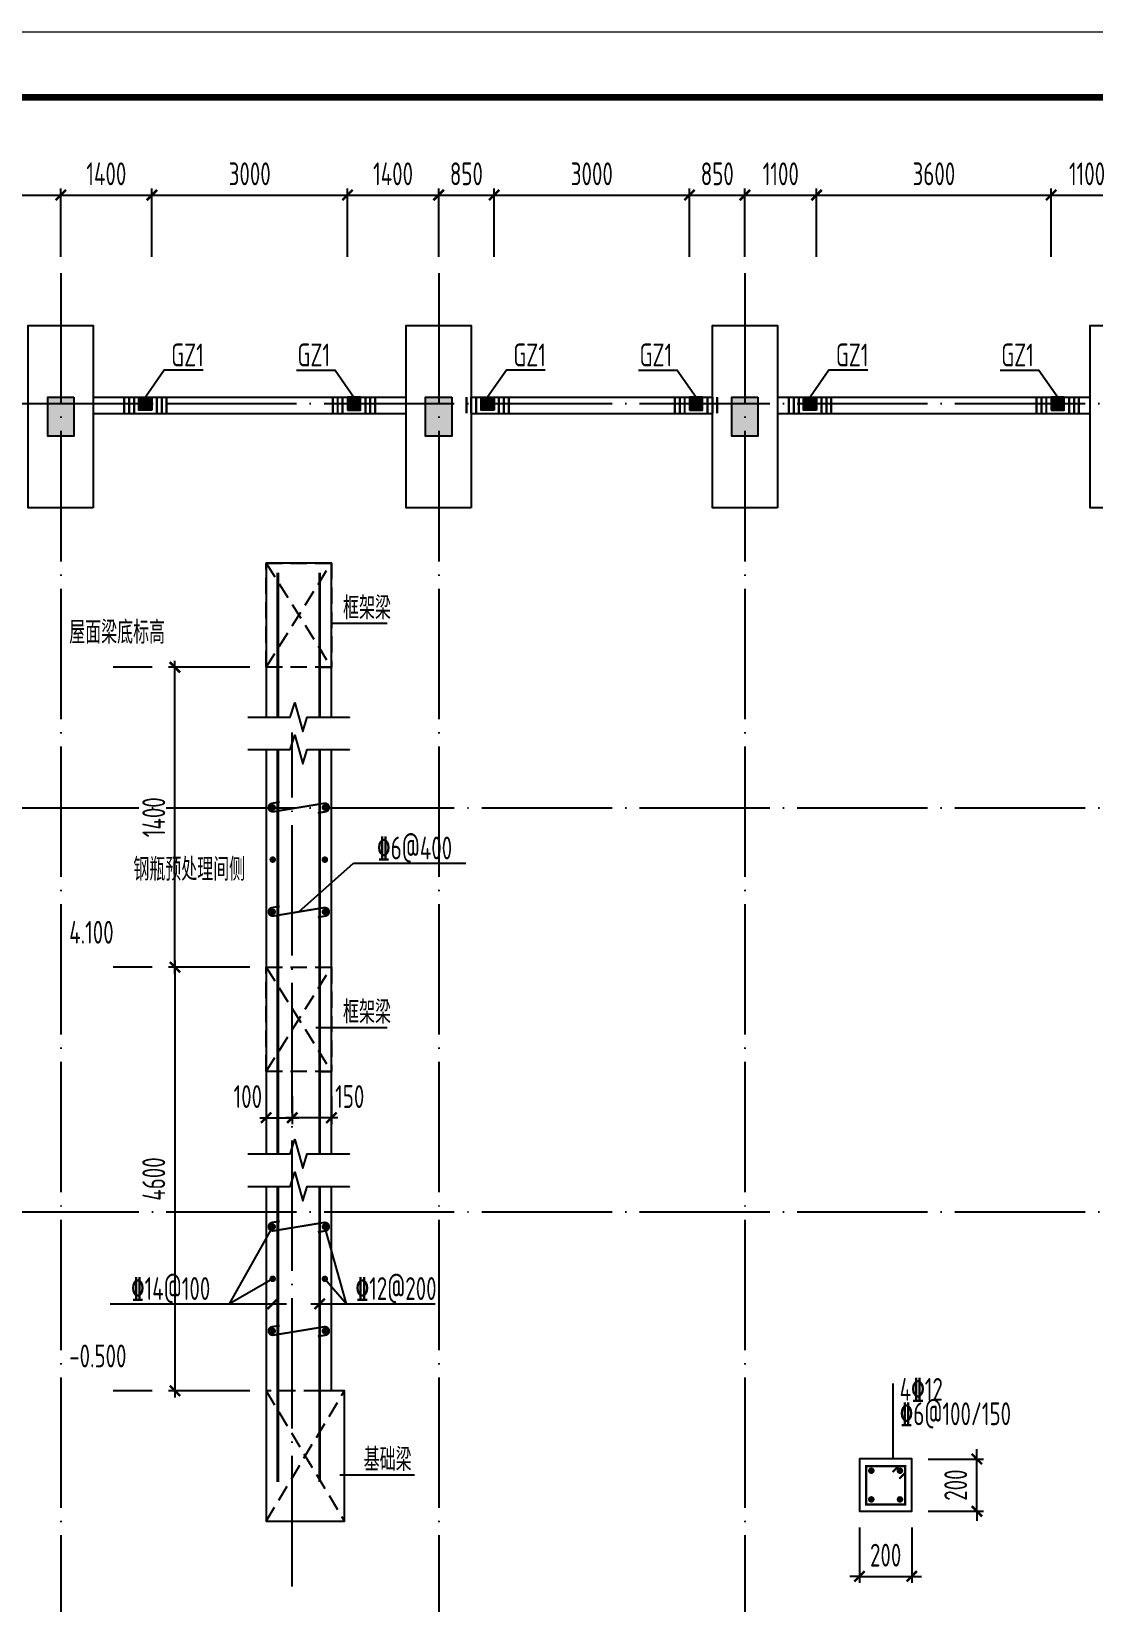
# Model space of a CAD drawing. Extents: x 287065 to 1473467, y 284802 to 344222.
# Drawn here: x 722997 to 739297, y 302718 to 326822 of the extents above; entities that cross this region are included whole.
import ezdxf
from ezdxf.enums import TextEntityAlignment as Align

# ---------------------------------------------------------------- set-up
doc = ezdxf.new("R2010")
doc.units = 0
doc.header["$LTSCALE"] = 1000
doc.linetypes.add('3', pattern=[3.75, 2.5, -1.25])
doc.linetypes.add('DOTE', pattern=[2.42, 2, -0.2, 0.02, -0.2])
doc.layers.get('0').update_dxf_attribs({"linetype": 'CONTINUOUS'})
doc.layers.get('DEFPOINTS').update_dxf_attribs({"linetype": 'CONTINUOUS'})
for name, color, linetype in [('AXIS', 8, 'DOTE'), ('BEAM_CON', 4, 'CONTINUOUS'), ('COLU', 7, 'CONTINUOUS'), ('COLU_DE', 7, 'CONTINUOUS'), ('CT', 255, 'CONTINUOUS'), ('DIM', 3, 'CONTINUOUS'), ('FRAME', 3, 'CONTINUOUS'), ('REINL', 1, 'CONTINUOUS'), ('S_BEAM', 4, 'CONTINUOUS'), ('S_BEAMDASH', 134, '3'), ('S_BEAMDIMLOCAL', 7, 'CONTINUOUS'), ('S_SUBBEAMHOOP', 1, 'CONTINUOUS'), ('TEXT', 7, 'CONTINUOUS'), ('THIN', 7, 'CONTINUOUS'), ('TK', 211, 'CONTINUOUS'), ('柱涂实', 54, 'CONTINUOUS'), ('第三道尺寸线', 4, 'CONTINUOUS')]:
    doc.layers.add(name, color=color, linetype=linetype)
doc.layers.add('rein', color=1, linetype='CONTINUOUS', lineweight=18)
doc.styles.add('TSSD_Dimension', font='tssdeng.shx', dxfattribs={"width": 0.7, "bigfont": 'hztxt.shx'})
doc.styles.add('TSSD_Rein', font='tssdeng.shx', dxfattribs={"width": 0.7, "bigfont": 'hztxt.shx'})
doc.dimstyles.new('TSSD_100_100', dxfattribs={"dimtxt": 350, "dimasz": 150, "dimexe": 100, "dimexo": 250, "dimgap": 150, "dimtad": 1, "dimdec": 0, "dimzin": 0, "dimdsep": 46, "dimtxsty": 'TSSD_Dimension', "dimblk": 'ARCHTICK', "dimcen": 0, "dimdle": 100, "dimclrd": 3, "dimclre": 3, "dimclrt": 7, "dimadec": 0, "dimazin": 0, "dimtfac": 1, "dimtdec": 0, "dimtix": 1, "dimtmove": 2, "dimatfit": 3, "dimfxl": 100, "dimtolj": 1, "dimtzin": 0, "dimarcsym": 0})
doc.dimstyles.new('TSSD_25_100', dxfattribs={"dimtxt": 350, "dimasz": 150, "dimexe": 100, "dimexo": 250, "dimgap": 150, "dimtad": 1, "dimdec": 0, "dimlfac": 0.25, "dimzin": 0, "dimdsep": 46, "dimtxsty": 'TSSD_Dimension', "dimblk": 'ARCHTICK', "dimcen": 0, "dimdle": 100, "dimclrd": 40, "dimclre": 40, "dimclrt": 40, "dimadec": 0, "dimazin": 0, "dimtfac": 1, "dimtdec": 0, "dimtix": 1, "dimtmove": 2, "dimatfit": 3, "dimldrblk": '_tsdbk', "dimfxl": 100, "dimtolj": 1, "dimtzin": 0, "dimarcsym": 0})

# ---------------------------------------------------------------- blocks, each defined once
blk = doc.blocks.new('_ARCHTICK')
at = {"color": 0}
blk.add_lwpolyline([(-0.53, -0.53, 0.25, 0.25, 0), (0.53, 0.53, 0.5, 0.5, 0)], format="xyseb", dxfattribs=at)
blk = doc.blocks.new('*D1032')
at = {"layer": 'DEFPOINTS', "color": 0}
for p in [(739747, 324312), (738647, 323112), (739747, 323112)]:
    blk.add_point(p, dxfattribs=at)
at = {"layer": '第三道尺寸线', "color": 3, "lineweight": -2}
for p, q in [((738547, 324312), (739847, 324312)), ((738647, 323362), (738647, 324412)), ((739747, 323362), (739747, 324412))]:
    blk.add_line(p, q, dxfattribs=at)
at = {"layer": '第三道尺寸线', "color": 3, "lineweight": -2, "xscale": 150, "yscale": 150, "zscale": 150, "rotation": 180}
blk.add_blockref('_ARCHTICK', (738647, 324312), dxfattribs=at)
at = {"layer": '第三道尺寸线', "color": 3, "lineweight": -2, "xscale": 150, "yscale": 150, "zscale": 150}
blk.add_blockref('_ARCHTICK', (739747, 324312), dxfattribs=at)
at = {"layer": '第三道尺寸线', "color": 7, "insert": (739197, 324637), "char_height": 350, "attachment_point": 5, "style": 'TSSD_Dimension'}
blk.add_mtext('\\A1;1100', dxfattribs=at)
blk = doc.blocks.new('*D1033')
at = {"layer": 'DEFPOINTS', "color": 0}
for p in [(738647, 324312), (735047, 323112), (738647, 323112)]:
    blk.add_point(p, dxfattribs=at)
at = {"layer": '第三道尺寸线', "color": 3, "lineweight": -2}
for p, q in [((734947, 324312), (738747, 324312)), ((735047, 323362), (735047, 324412)), ((738647, 323362), (738647, 324412))]:
    blk.add_line(p, q, dxfattribs=at)
at = {"layer": '第三道尺寸线', "color": 3, "lineweight": -2, "xscale": 150, "yscale": 150, "zscale": 150, "rotation": 180}
blk.add_blockref('_ARCHTICK', (735047, 324312), dxfattribs=at)
at = {"layer": '第三道尺寸线', "color": 3, "lineweight": -2, "xscale": 150, "yscale": 150, "zscale": 150}
blk.add_blockref('_ARCHTICK', (738647, 324312), dxfattribs=at)
at = {"layer": '第三道尺寸线', "color": 7, "insert": (736847, 324637), "char_height": 350, "attachment_point": 5, "style": 'TSSD_Dimension'}
blk.add_mtext('\\A1;3600', dxfattribs=at)
blk = doc.blocks.new('*D1034')
at = {"layer": 'DEFPOINTS', "color": 0}
for p in [(735047, 324312), (733947, 323112), (735047, 323112)]:
    blk.add_point(p, dxfattribs=at)
at = {"layer": '第三道尺寸线', "color": 3, "lineweight": -2}
for p, q in [((733847, 324312), (735147, 324312)), ((733947, 323362), (733947, 324412)), ((735047, 323362), (735047, 324412))]:
    blk.add_line(p, q, dxfattribs=at)
at = {"layer": '第三道尺寸线', "color": 3, "lineweight": -2, "xscale": 150, "yscale": 150, "zscale": 150, "rotation": 180}
blk.add_blockref('_ARCHTICK', (733947, 324312), dxfattribs=at)
at = {"layer": '第三道尺寸线', "color": 3, "lineweight": -2, "xscale": 150, "yscale": 150, "zscale": 150}
blk.add_blockref('_ARCHTICK', (735047, 324312), dxfattribs=at)
at = {"layer": '第三道尺寸线', "color": 7, "insert": (734497, 324637), "char_height": 350, "attachment_point": 5, "style": 'TSSD_Dimension'}
blk.add_mtext('\\A1;1100', dxfattribs=at)
blk = doc.blocks.new('*D1035')
at = {"layer": 'DEFPOINTS', "color": 0}
for p in [(733947, 324312), (733097, 323112), (733947, 323112)]:
    blk.add_point(p, dxfattribs=at)
at = {"layer": '第三道尺寸线', "color": 3, "lineweight": -2}
for p, q in [((732997, 324312), (734047, 324312)), ((733097, 323362), (733097, 324412)), ((733947, 323362), (733947, 324412))]:
    blk.add_line(p, q, dxfattribs=at)
at = {"layer": '第三道尺寸线', "color": 3, "lineweight": -2, "xscale": 150, "yscale": 150, "zscale": 150, "rotation": 180}
blk.add_blockref('_ARCHTICK', (733097, 324312), dxfattribs=at)
at = {"layer": '第三道尺寸线', "color": 3, "lineweight": -2, "xscale": 150, "yscale": 150, "zscale": 150}
blk.add_blockref('_ARCHTICK', (733947, 324312), dxfattribs=at)
at = {"layer": '第三道尺寸线', "color": 7, "insert": (733522, 324637), "char_height": 350, "attachment_point": 5, "style": 'TSSD_Dimension'}
blk.add_mtext('\\A1;850', dxfattribs=at)
blk = doc.blocks.new('*D1036')
at = {"layer": 'DEFPOINTS', "color": 0}
for p in [(733097, 324312), (730097, 323112), (733097, 323112)]:
    blk.add_point(p, dxfattribs=at)
at = {"layer": '第三道尺寸线', "color": 3, "lineweight": -2}
for p, q in [((729997, 324312), (733197, 324312)), ((730097, 323362), (730097, 324412)), ((733097, 323362), (733097, 324412))]:
    blk.add_line(p, q, dxfattribs=at)
at = {"layer": '第三道尺寸线', "color": 3, "lineweight": -2, "xscale": 150, "yscale": 150, "zscale": 150, "rotation": 180}
blk.add_blockref('_ARCHTICK', (730097, 324312), dxfattribs=at)
at = {"layer": '第三道尺寸线', "color": 3, "lineweight": -2, "xscale": 150, "yscale": 150, "zscale": 150}
blk.add_blockref('_ARCHTICK', (733097, 324312), dxfattribs=at)
at = {"layer": '第三道尺寸线', "color": 7, "insert": (731597, 324637), "char_height": 350, "attachment_point": 5, "style": 'TSSD_Dimension'}
blk.add_mtext('\\A1;3000', dxfattribs=at)
blk = doc.blocks.new('*D1037')
at = {"layer": 'DEFPOINTS', "color": 0}
for p in [(730097, 324312), (729247, 323112), (730097, 323112)]:
    blk.add_point(p, dxfattribs=at)
at = {"layer": '第三道尺寸线', "color": 3, "lineweight": -2}
for p, q in [((729147, 324312), (730197, 324312)), ((729247, 323362), (729247, 324412)), ((730097, 323362), (730097, 324412))]:
    blk.add_line(p, q, dxfattribs=at)
at = {"layer": '第三道尺寸线', "color": 3, "lineweight": -2, "xscale": 150, "yscale": 150, "zscale": 150, "rotation": 180}
blk.add_blockref('_ARCHTICK', (729247, 324312), dxfattribs=at)
at = {"layer": '第三道尺寸线', "color": 3, "lineweight": -2, "xscale": 150, "yscale": 150, "zscale": 150}
blk.add_blockref('_ARCHTICK', (730097, 324312), dxfattribs=at)
at = {"layer": '第三道尺寸线', "color": 7, "insert": (729672, 324637), "char_height": 350, "attachment_point": 5, "style": 'TSSD_Dimension'}
blk.add_mtext('\\A1;850', dxfattribs=at)
blk = doc.blocks.new('*D1038')
at = {"layer": 'DEFPOINTS', "color": 0}
for p in [(729247, 324312), (727847, 323112), (729247, 323112)]:
    blk.add_point(p, dxfattribs=at)
at = {"layer": '第三道尺寸线', "color": 3, "lineweight": -2}
for p, q in [((727747, 324312), (729347, 324312)), ((727847, 323362), (727847, 324412)), ((729247, 323362), (729247, 324412))]:
    blk.add_line(p, q, dxfattribs=at)
at = {"layer": '第三道尺寸线', "color": 3, "lineweight": -2, "xscale": 150, "yscale": 150, "zscale": 150, "rotation": 180}
blk.add_blockref('_ARCHTICK', (727847, 324312), dxfattribs=at)
at = {"layer": '第三道尺寸线', "color": 3, "lineweight": -2, "xscale": 150, "yscale": 150, "zscale": 150}
blk.add_blockref('_ARCHTICK', (729247, 324312), dxfattribs=at)
at = {"layer": '第三道尺寸线', "color": 7, "insert": (728547, 324637), "char_height": 350, "attachment_point": 5, "style": 'TSSD_Dimension'}
blk.add_mtext('\\A1;1400', dxfattribs=at)
blk = doc.blocks.new('*D1039')
at = {"layer": 'DEFPOINTS', "color": 0}
for p in [(727847, 324312), (724847, 323112), (727847, 323112)]:
    blk.add_point(p, dxfattribs=at)
at = {"layer": '第三道尺寸线', "color": 3, "lineweight": -2}
for p, q in [((724747, 324312), (727947, 324312)), ((724847, 323362), (724847, 324412)), ((727847, 323362), (727847, 324412))]:
    blk.add_line(p, q, dxfattribs=at)
at = {"layer": '第三道尺寸线', "color": 3, "lineweight": -2, "xscale": 150, "yscale": 150, "zscale": 150, "rotation": 180}
blk.add_blockref('_ARCHTICK', (724847, 324312), dxfattribs=at)
at = {"layer": '第三道尺寸线', "color": 3, "lineweight": -2, "xscale": 150, "yscale": 150, "zscale": 150}
blk.add_blockref('_ARCHTICK', (727847, 324312), dxfattribs=at)
at = {"layer": '第三道尺寸线', "color": 7, "insert": (726347, 324637), "char_height": 350, "attachment_point": 5, "style": 'TSSD_Dimension'}
blk.add_mtext('\\A1;3000', dxfattribs=at)
blk = doc.blocks.new('*D1040')
at = {"layer": 'DEFPOINTS', "color": 0}
for p in [(724847, 324312), (723447, 323112), (724847, 323112)]:
    blk.add_point(p, dxfattribs=at)
at = {"layer": '第三道尺寸线', "color": 3, "lineweight": -2}
for p, q in [((723347, 324312), (724947, 324312)), ((723447, 323362), (723447, 324412)), ((724847, 323362), (724847, 324412))]:
    blk.add_line(p, q, dxfattribs=at)
at = {"layer": '第三道尺寸线', "color": 3, "lineweight": -2, "xscale": 150, "yscale": 150, "zscale": 150, "rotation": 180}
blk.add_blockref('_ARCHTICK', (723447, 324312), dxfattribs=at)
at = {"layer": '第三道尺寸线', "color": 3, "lineweight": -2, "xscale": 150, "yscale": 150, "zscale": 150}
blk.add_blockref('_ARCHTICK', (724847, 324312), dxfattribs=at)
at = {"layer": '第三道尺寸线', "color": 7, "insert": (724147, 324637), "char_height": 350, "attachment_point": 5, "style": 'TSSD_Dimension'}
blk.add_mtext('\\A1;1400', dxfattribs=at)
blk = doc.blocks.new('*D1041')
at = {"layer": 'DEFPOINTS', "color": 0}
for p in [(723447, 324312), (721247, 323112), (723447, 323112)]:
    blk.add_point(p, dxfattribs=at)
at = {"layer": '第三道尺寸线', "color": 3, "lineweight": -2}
for p, q in [((721147, 324312), (723547, 324312)), ((721247, 323362), (721247, 324412)), ((723447, 323362), (723447, 324412))]:
    blk.add_line(p, q, dxfattribs=at)
at = {"layer": '第三道尺寸线', "color": 3, "lineweight": -2, "xscale": 150, "yscale": 150, "zscale": 150, "rotation": 180}
blk.add_blockref('_ARCHTICK', (721247, 324312), dxfattribs=at)
at = {"layer": '第三道尺寸线', "color": 3, "lineweight": -2, "xscale": 150, "yscale": 150, "zscale": 150}
blk.add_blockref('_ARCHTICK', (723447, 324312), dxfattribs=at)
at = {"layer": '第三道尺寸线', "color": 7, "insert": (722347, 324637), "char_height": 350, "attachment_point": 5, "style": 'TSSD_Dimension'}
blk.add_mtext('\\A1;2200', dxfattribs=at)
blk = doc.blocks.new('TK-A2+(891X420)')
at = {"layer": 'FRAME'}
for points in [[(626537, 392605, 20, 20, 0), (626537, 350605, 20, 20, 0), (715637, 350605, 20, 20, 0), (715637, 392605, 20, 20, 0)], [(629037, 391605, 100, 100, 0), (629037, 351605, 100, 100, 0), (714637, 351605, 100, 100, 0), (714637, 391605, 100, 100, 0)]]:
    blk.add_lwpolyline(points, format="xyseb", close=True, dxfattribs=at)
blk = doc.blocks.new('*D1080')
at = {"layer": 'DEFPOINTS', "color": 0}
for p in [(726600, 310731), (727000, 310731), (727000, 310156)]:
    blk.add_point(p, dxfattribs=at)
at = {"layer": '柱涂实', "color": 40, "lineweight": -2}
for p, q in [((726600, 310481), (726600, 310056)), ((727000, 310481), (727000, 310056)), ((726500, 310156), (727100, 310156))]:
    blk.add_line(p, q, dxfattribs=at)
at = {"layer": '柱涂实', "color": 40, "lineweight": -2, "xscale": 150, "yscale": 150, "zscale": 150, "rotation": 180}
blk.add_blockref('_ARCHTICK', (726600, 310156), dxfattribs=at)
at = {"layer": '柱涂实', "color": 40, "lineweight": -2, "xscale": 150, "yscale": 150, "zscale": 150}
blk.add_blockref('_ARCHTICK', (727000, 310156), dxfattribs=at)
at = {"layer": '柱涂实', "color": 40, "insert": (726318, 310481), "char_height": 350, "attachment_point": 5, "style": 'TSSD_Dimension'}
blk.add_mtext('\\A1;100', dxfattribs=at)
blk = doc.blocks.new('_tsdbk')
blk = doc.blocks.new('*D1081')
at = {"layer": 'DEFPOINTS', "color": 0}
for p in [(726600, 312466), (725200, 305966), (726600, 305966)]:
    blk.add_point(p, dxfattribs=at)
at = {"layer": '柱涂实', "color": 40, "lineweight": -2}
for p, q in [((726350, 312466), (725100, 312466)), ((725200, 312566), (725200, 305866)), ((726350, 305966), (725100, 305966))]:
    blk.add_line(p, q, dxfattribs=at)
at = {"layer": '柱涂实', "color": 40, "lineweight": -2, "xscale": 150, "yscale": 150, "zscale": 150}
for p, rotation in [((725200, 312466), 90), ((725200, 305966), 270)]:
    blk.add_blockref('_ARCHTICK', p, dxfattribs=dict(at, rotation=rotation))
at = {"layer": '柱涂实', "color": 40, "insert": (724875, 309216), "char_height": 350, "attachment_point": 5, "rotation": 90, "style": 'TSSD_Dimension'}
blk.add_mtext('\\A1;4600', dxfattribs=at)
blk = doc.blocks.new('*D1082')
at = {"layer": 'DEFPOINTS', "color": 0}
for p in [(727000, 310731), (727600, 310731), (727000, 310156)]:
    blk.add_point(p, dxfattribs=at)
at = {"layer": '柱涂实', "color": 40, "lineweight": -2}
for p, q in [((727000, 310481), (727000, 310056)), ((727600, 310481), (727600, 310056)), ((727700, 310156), (726900, 310156))]:
    blk.add_line(p, q, dxfattribs=at)
at = {"layer": '柱涂实', "color": 40, "lineweight": -2, "xscale": 150, "yscale": 150, "zscale": 150, "rotation": 180}
blk.add_blockref('_ARCHTICK', (727000, 310156), dxfattribs=at)
at = {"layer": '柱涂实', "color": 40, "lineweight": -2, "xscale": 150, "yscale": 150, "zscale": 150}
blk.add_blockref('_ARCHTICK', (727600, 310156), dxfattribs=at)
at = {"layer": '柱涂实', "color": 40, "insert": (727882, 310481), "char_height": 350, "attachment_point": 5, "style": 'TSSD_Dimension'}
blk.add_mtext('\\A1;150', dxfattribs=at)
blk = doc.blocks.new('*D1083')
at = {"layer": 'DEFPOINTS', "color": 0}
for p in [(725200, 317066), (726600, 317066), (726600, 312466)]:
    blk.add_point(p, dxfattribs=at)
at = {"layer": '柱涂实', "color": 40, "lineweight": -2}
for p, q in [((726350, 317066), (725100, 317066)), ((725200, 312366), (725200, 317166)), ((726350, 312466), (725100, 312466))]:
    blk.add_line(p, q, dxfattribs=at)
at = {"layer": '柱涂实', "color": 40, "lineweight": -2, "xscale": 150, "yscale": 150, "zscale": 150}
for p, rotation in [((725200, 317066), 90), ((725200, 312466), 270)]:
    blk.add_blockref('_ARCHTICK', p, dxfattribs=dict(at, rotation=rotation))
at = {"layer": '柱涂实', "color": 40, "insert": (724875, 314766), "char_height": 350, "attachment_point": 5, "rotation": 90, "style": 'TSSD_Dimension'}
blk.add_mtext('\\A1;1400', dxfattribs=at)
blk = doc.blocks.new('*D1089')
at = {"layer": 'DEFPOINTS', "color": 0}
for p in [(736506, 304920), (737506, 304920), (736506, 304120)]:
    blk.add_point(p, dxfattribs=at)
at = {"layer": 'DIM', "color": 40, "lineweight": -2}
for p, q in [((736756, 304920), (737606, 304920)), ((737506, 304920), (737506, 305070)), ((737506, 304120), (737506, 304920)), ((736756, 304120), (737606, 304120)), ((737506, 304120), (737506, 303970))]:
    blk.add_line(p, q, dxfattribs=at)
at = {"layer": 'DIM', "color": 40, "lineweight": -2, "xscale": 150, "yscale": 150, "zscale": 150}
for p, rotation in [((737506, 304920), 270), ((737506, 304120), 90)]:
    blk.add_blockref('_ARCHTICK', p, dxfattribs=dict(at, rotation=rotation))
at = {"layer": 'DIM', "color": 40, "insert": (737181, 304520), "char_height": 350, "attachment_point": 5, "rotation": 90, "style": 'TSSD_Dimension'}
blk.add_mtext('\\A1;200', dxfattribs=at)
blk = doc.blocks.new('*D1090')
at = {"layer": 'DEFPOINTS', "color": 0}
for p in [(735706, 304120), (736506, 304120), (736506, 303120)]:
    blk.add_point(p, dxfattribs=at)
at = {"layer": 'DIM', "color": 40, "lineweight": -2}
for p, q in [((735706, 303870), (735706, 303020)), ((736506, 303870), (736506, 303020)), ((735706, 303120), (735556, 303120)), ((735706, 303120), (736506, 303120)), ((736506, 303120), (736656, 303120))]:
    blk.add_line(p, q, dxfattribs=at)
at = {"layer": 'DIM', "color": 40, "lineweight": -2, "xscale": 150, "yscale": 150, "zscale": 150}
blk.add_blockref('_ARCHTICK', (735706, 303120), dxfattribs=at)
at = {"layer": 'DIM', "color": 40, "lineweight": -2, "xscale": 150, "yscale": 150, "zscale": 150, "rotation": 180}
blk.add_blockref('_ARCHTICK', (736506, 303120), dxfattribs=at)
at = {"layer": 'DIM', "color": 40, "insert": (736106, 303445), "char_height": 350, "attachment_point": 5, "style": 'TSSD_Dimension'}
blk.add_mtext('\\A1;200', dxfattribs=at)

msp = doc.modelspace()

# ---------------------------------------------------------------- hatches: boundary and pattern name
at = {"layer": '柱涂实'}
for points in [[(723646.971, 321211.708), (723646.971, 320611.708), (723246.971, 320611.708), (723246.971, 321211.708)], [(724646.971, 321011.708), (724646.971, 321211.708), (724846.971, 321211.708), (724846.971, 321011.708)], [(728046.971, 321011.708), (728046.971, 321211.708), (727846.971, 321211.708), (727846.971, 321011.708)], [(729446.971, 321211.708), (729446.971, 320611.708), (729046.971, 320611.708), (729046.971, 321211.708)], [(729896.971, 321011.708), (729896.971, 321211.708), (730096.971, 321211.708), (730096.971, 321011.708)], [(733296.971, 321011.708), (733296.971, 321211.708), (733096.971, 321211.708), (733096.971, 321011.708)], [(734146.971, 321211.708), (734146.971, 320611.708), (733746.971, 320611.708), (733746.971, 321211.708)], [(734846.971, 321011.708), (734846.971, 321211.708), (735046.971, 321211.708), (735046.971, 321011.708)], [(738846.971, 321011.708), (738846.971, 321211.708), (738646.971, 321211.708), (738646.971, 321011.708)]]:
    msp.add_hatch(color=256, dxfattribs=at).paths.add_polyline_path(points)

# ---------------------------------------------------------------- linework, layer by layer
at = {"layer": 'AXIS'}
for p, q in [((723446.971, 323111.708), (723446.971, 294311.708)), ((729246.971, 323111.708), (729246.971, 294311.708)), ((733946.971, 323111.708), (733946.971, 294311.708)), ((698446.971, 321111.708), (764746.971, 321111.708)), ((727000.124, 302966.409), (727000.124, 316066.409)), ((698446.971, 314911.708), (764746.971, 314911.708)), ((698446.971, 308711.708), (764746.971, 308711.708))]:
    msp.add_line(p, q, dxfattribs=at)
at = {"layer": 'BEAM_CON'}
for p, q in [((723946.971, 321211.708), (728746.971, 321211.708)), ((729746.971, 321211.708), (733446.971, 321211.708)), ((734446.971, 321211.708), (739246.971, 321211.708)), ((723946.971, 320961.708), (728746.971, 320961.708)), ((729746.971, 320961.708), (733446.971, 320961.708)), ((734446.971, 320961.708), (739246.971, 320961.708))]:
    msp.add_line(p, q, dxfattribs=at)
at = {"layer": 'COLU', "ltscale": 0.01}
for points in [[(723646.971, 321211.708), (723646.971, 320611.708), (723246.971, 320611.708), (723246.971, 321211.708)], [(724846.971, 321011.708), (724646.971, 321011.708), (724646.971, 321211.708), (724846.971, 321211.708)], [(727846.971, 321011.708), (728046.971, 321011.708), (728046.971, 321211.708), (727846.971, 321211.708)], [(729446.971, 321211.708), (729446.971, 320611.708), (729046.971, 320611.708), (729046.971, 321211.708)], [(730096.971, 321011.708), (729896.971, 321011.708), (729896.971, 321211.708), (730096.971, 321211.708)], [(733096.971, 321011.708), (733296.971, 321011.708), (733296.971, 321211.708), (733096.971, 321211.708)], [(734146.971, 321211.708), (734146.971, 320611.708), (733746.971, 320611.708), (733746.971, 321211.708)], [(735046.971, 321011.708), (734846.971, 321011.708), (734846.971, 321211.708), (735046.971, 321211.708)], [(738646.971, 321011.708), (738846.971, 321011.708), (738846.971, 321211.708), (738646.971, 321211.708)]]:
    msp.add_lwpolyline(points, close=True, dxfattribs=at)
at = {"layer": 'COLU_DE'}
msp.add_lwpolyline([(736505.916, 304120.414), (736505.916, 304920.414), (735705.916, 304920.414), (735705.916, 304720.414), (735705.916, 304720.414), (735705.916, 304120.414), (736505.916, 304120.414), (736505.916, 304120.414)], dxfattribs=at)
at = {"layer": 'CT'}
for points in [[(723946.971, 319511.708), (722946.971, 319511.708), (722946.971, 322311.708), (723946.971, 322311.708)], [(729746.971, 319511.708), (728746.971, 319511.708), (728746.971, 322311.708), (729746.971, 322311.708)], [(734446.971, 319511.708), (733446.971, 319511.708), (733446.971, 322311.708), (734446.971, 322311.708)], [(740246.971, 319511.708), (739246.971, 319511.708), (739246.971, 322311.708), (740246.971, 322311.708)]]:
    msp.add_lwpolyline(points, close=True, dxfattribs=at)
at = {"layer": 'rein'}
for points, const_width in [([(726780.124, 318516.409), (726780.124, 316302.931)], 45), ([(727420.124, 318516.409), (727420.124, 316302.931)], 45), ([(726780.124, 315802.931), (726780.124, 309602.931)], 45), ([(727420.124, 315802.931), (727420.124, 309602.931)], 45), ([(726780.124, 309102.931), (726780.124, 304566.409)], 45), ([(727420.124, 309102.931), (727420.124, 304566.409)], 45), ([(736213.014, 304720.012), (736303.17, 304810.168), (736405.67, 304810.168), (736405.67, 304220.414), (735806.162, 304220.414), (735806.162, 304810.168), (736405.67, 304810.168), (736405.67, 304707.668), (736315.514, 304617.512)], 35)]:
    msp.add_lwpolyline(points, dxfattribs=dict(at, const_width=const_width))
at = {"layer": 'rein', "const_width": 50}
for points in [[(726675.124, 314915.138, 1), (726725.124, 314915.138, 1)], [(727525.124, 314915.138, -1), (727475.124, 314915.138, -1)], [(726675.124, 314115.138, 1), (726725.124, 314115.138, 1)], [(727525.124, 314115.138, -1), (727475.124, 314115.138, -1)], [(726675.124, 313315.138, 1), (726725.124, 313315.138, 1)], [(727525.124, 313315.138, -1), (727475.124, 313315.138, -1)], [(726675.124, 308484.52, 1), (726725.124, 308484.52, 1)], [(727525.124, 308484.52, -1), (727475.124, 308484.52, -1)], [(726675.124, 307684.52, 1), (726725.124, 307684.52, 1)], [(727525.124, 307684.52, -1), (727475.124, 307684.52, -1)], [(726675.124, 306884.52, 1), (726725.124, 306884.52, 1)], [(727525.124, 306884.52, -1), (727475.124, 306884.52, -1)], [(735861.162, 304740.414, -1), (735911.162, 304740.414, -1)], [(736350.67, 304740.414, 1), (736300.67, 304740.414, 1)], [(735861.162, 304300.414, 1), (735911.162, 304300.414, 1)], [(736350.67, 304300.414, -1), (736300.67, 304300.414, -1)]]:
    msp.add_lwpolyline(points, format="xyb", close=True, dxfattribs=at)
at = {"layer": 'REINL', "const_width": 30}
for points in [[(726807.975, 314998.776), (726689.57, 314979.276, 0.999876411), (726710.679, 314851.001), (727489.57, 314979.276, -1.000123604), (727510.679, 314851.001), (727392.274, 314831.501)], [(726807.975, 313398.776), (726689.57, 313379.276, 0.999876411), (726710.679, 313251.001), (727489.57, 313379.276, -1.000123604), (727510.679, 313251.001), (727392.274, 313231.501)], [(726807.975, 308568.157), (726689.57, 308548.657, 0.999876411), (726710.679, 308420.382), (727489.57, 308548.657, -1.000123604), (727510.679, 308420.382), (727392.274, 308400.882)], [(726807.975, 306968.157), (726689.57, 306948.657, 0.999876411), (726710.679, 306820.382), (727489.57, 306948.657, -1.000123604), (727510.679, 306820.382), (727392.274, 306800.882)]]:
    msp.add_lwpolyline(points, format="xyb", dxfattribs=at)
at = {"layer": 'S_BEAM'}
for points in [[(727600.124, 316302.931), (727600.124, 318666.409), (726600.124, 318666.409), (726600.124, 316302.931)], [(727400.124, 317066.409), (727600.124, 317066.409), (727600.124, 318666.409)], [(726600.124, 315802.931), (726600.124, 309602.931)], [(727600.124, 312466.409), (727600.124, 315802.931)], [(727400.124, 310866.409), (727600.124, 310866.409), (727600.124, 312466.409)], [(727600.124, 309602.931), (727600.124, 310866.409)], [(726600.124, 309102.931), (726600.124, 303966.409), (727800.124, 303966.409), (727800.124, 305966.409), (727400.124, 305966.409)], [(727600.124, 305966.409), (727600.124, 309102.931)]]:
    msp.add_lwpolyline(points, dxfattribs=at)
at = {"layer": 'S_BEAMDASH', "ltscale": 0.1}
for p, q in [((726600.124, 317066.409), (727600.124, 318666.409)), ((726600.124, 318666.409), (727600.124, 317066.409)), ((726600.124, 310866.409), (727600.124, 312466.409)), ((726600.124, 312466.409), (727600.124, 310866.409)), ((726600.124, 303966.409), (727800.124, 305966.409)), ((726600.124, 305966.409), (727800.124, 303966.409))]:
    msp.add_line(p, q, dxfattribs=at)
for points in [[(727600.124, 317066.409), (726600.124, 317066.409), (726600.124, 318666.409), (727600.124, 318666.409)], [(727600.124, 310866.409), (726600.124, 310866.409), (726600.124, 312466.409), (727600.124, 312466.409)], [(727800.124, 305966.409), (726600.124, 305966.409), (726600.124, 303966.409), (727800.124, 303966.409)]]:
    msp.add_lwpolyline(points, close=True, dxfattribs=at)
at = {"layer": 'S_BEAMDIMLOCAL'}
for p, q in [((726036.181, 307300.463), (726700.124, 308484.52)), ((727834.538, 307300.463), (727500.124, 308484.52)), ((726700.124, 307684.52), (726036.181, 307300.463)), ((727500.124, 307684.52), (727834.538, 307300.463)), ((724204.962, 307300.463), (726910.479, 307300.463)), ((727282.857, 307300.463), (729192.403, 307300.463))]:
    msp.add_line(p, q, dxfattribs=at)
at = {"layer": 'S_SUBBEAMHOOP', "ltscale": 0.01, "const_width": 35}
for points in [[(724421.971, 320961.708), (724421.971, 321211.708)], [(724496.971, 320961.708), (724496.971, 321211.708)], [(724571.971, 320961.708), (724571.971, 321211.708)], [(724921.971, 320961.708), (724921.971, 321211.708)], [(724996.971, 320961.708), (724996.971, 321211.708)], [(725071.971, 320961.708), (725071.971, 321211.708)], [(727621.971, 320961.708), (727621.971, 321211.708)], [(727696.971, 320961.708), (727696.971, 321211.708)], [(727771.971, 320961.708), (727771.971, 321211.708)], [(728121.971, 320961.708), (728121.971, 321211.708)], [(728196.971, 320961.708), (728196.971, 321211.708)], [(728271.971, 320961.708), (728271.971, 321211.708)], [(729671.971, 320961.708), (729671.971, 321211.708)], [(729746.971, 320961.708), (729746.971, 321211.708)], [(729821.971, 320961.708), (729821.971, 321211.708)], [(730171.971, 320961.708), (730171.971, 321211.708)], [(730246.971, 320961.708), (730246.971, 321211.708)], [(730321.971, 320961.708), (730321.971, 321211.708)], [(732871.971, 320961.708), (732871.971, 321211.708)], [(732946.971, 320961.708), (732946.971, 321211.708)], [(733021.971, 320961.708), (733021.971, 321211.708)], [(733371.971, 320961.708), (733371.971, 321211.708)], [(733446.971, 320961.708), (733446.971, 321211.708)], [(733521.971, 320961.708), (733521.971, 321211.708)], [(734621.971, 320961.708), (734621.971, 321211.708)], [(734696.971, 320961.708), (734696.971, 321211.708)], [(734771.971, 320961.708), (734771.971, 321211.708)], [(735121.971, 320961.708), (735121.971, 321211.708)], [(735196.971, 320961.708), (735196.971, 321211.708)], [(735271.971, 320961.708), (735271.971, 321211.708)], [(738421.971, 320961.708), (738421.971, 321211.708)], [(738496.971, 320961.708), (738496.971, 321211.708)], [(738571.971, 320961.708), (738571.971, 321211.708)], [(738921.971, 320961.708), (738921.971, 321211.708)], [(738996.971, 320961.708), (738996.971, 321211.708)], [(739071.971, 320961.708), (739071.971, 321211.708)]]:
    msp.add_lwpolyline(points, dxfattribs=at)
at = {"layer": 'TEXT'}
for p, q in [((727600.124, 317740.843), (728457.222, 317740.843)), ((727100.124, 313315.138), (727941.225, 314059.2)), ((727941.225, 314059.2), (729665.45, 314059.2)), ((727363.784, 311540.843), (728457.222, 311540.843)), ((736220.821, 304920.414), (736220.821, 306077.23)), ((727728.95, 304676.81), (728875.659, 304676.81))]:
    msp.add_line(p, q, dxfattribs=at)
for points in [[(725631.175, 321623.545), (725035.085, 321623.545), (724746.971, 321211.708)], [(727062.767, 321623.545), (727658.857, 321623.545), (727946.971, 321211.708)], [(730881.175, 321623.545), (730285.085, 321623.545), (729996.971, 321211.708)], [(732312.767, 321623.545), (732908.857, 321623.545), (733196.971, 321211.708)], [(735831.175, 321623.545), (735235.085, 321623.545), (734946.971, 321211.708)], [(737862.767, 321623.545), (738458.857, 321623.545), (738746.971, 321211.708)]]:
    msp.add_lwpolyline(points, dxfattribs=at)
at = {"layer": 'THIN'}
for p, q in [((724850.124, 317066.409), (724251.933, 317066.409)), ((724850.124, 312466.409), (724251.933, 312466.409)), ((724850.124, 305966.409), (724251.933, 305966.409))]:
    msp.add_line(p, q, dxfattribs=at)
at = {"layer": 'THIN', "const_width": 0.45}
for points in [[(723577.101, 317366.409), (724851.933, 317366.409), (724551.933, 317066.409), (724251.933, 317366.409)], [(723577.101, 312766.409), (724851.933, 312766.409), (724551.933, 312466.409), (724251.933, 312766.409)], [(723577.101, 306266.409), (724851.933, 306266.409), (724551.933, 305966.409), (724251.933, 306266.409)]]:
    msp.add_lwpolyline(points, dxfattribs=at)
at = {"layer": 'THIN'}
for points in [[(726320.124, 316302.931), (726970.124, 316302.931), (727040.124, 316522.931), (727160.124, 316082.931), (727230.124, 316302.931), (727880.124, 316302.931), (727880.124, 316302.931), (727880.124, 316302.931), (727880.124, 316302.931), (727880.124, 316302.931), (727880.124, 316302.931), (727880.124, 316302.931), (727880.124, 316302.931), (727880.124, 316302.931), (727880.124, 316302.931)], [(726320.124, 315802.931), (726970.124, 315802.931), (727040.124, 316022.931), (727160.124, 315582.931), (727230.124, 315802.931), (727880.124, 315802.931), (727880.124, 315802.931), (727880.124, 315802.931), (727880.124, 315802.931), (727880.124, 315802.931), (727880.124, 315802.931), (727880.124, 315802.931), (727880.124, 315802.931), (727880.124, 315802.931), (727880.124, 315802.931)], [(726320.124, 309602.931), (726970.124, 309602.931), (727040.124, 309822.931), (727160.124, 309382.931), (727230.124, 309602.931), (727880.124, 309602.931), (727880.124, 309602.931), (727880.124, 309602.931), (727880.124, 309602.931), (727880.124, 309602.931), (727880.124, 309602.931), (727880.124, 309602.931), (727880.124, 309602.931), (727880.124, 309602.931), (727880.124, 309602.931)], [(726320.124, 309102.931), (726970.124, 309102.931), (727040.124, 309322.931), (727160.124, 308882.931), (727230.124, 309102.931), (727880.124, 309102.931), (727880.124, 309102.931), (727880.124, 309102.931), (727880.124, 309102.931), (727880.124, 309102.931), (727880.124, 309102.931), (727880.124, 309102.931), (727880.124, 309102.931), (727880.124, 309102.931), (727880.124, 309102.931)]]:
    msp.add_lwpolyline(points, dxfattribs=at)

# ---------------------------------------------------------------- block references
at = {"layer": 'S_BEAMDIMLOCAL', "xscale": 150, "yscale": 150, "zscale": 150}
for p in [(726700.124, 307300.463), (727420.124, 307300.463)]:
    msp.add_blockref('_ARCHTICK', p, dxfattribs=at)
at = {"layer": 'TK'}
msp.add_blockref('TK-A2+(891X420)', (64410, -65793.134), dxfattribs=at)

# ---------------------------------------------------------------- texts
at = {"layer": 'TEXT', "style": 'TSSD_Rein', "width": 0.7}
for s, p in [('GZ1', (725142.563, 321683.545)), ('GZ1', (727080.226, 321683.545)), ('GZ1', (730392.563, 321683.545)), ('GZ1', (732330.226, 321683.545)), ('GZ1', (735342.563, 321683.545)), ('GZ1', (737880.226, 321683.545)), ('4\x8412', (736320.821, 305813.847)), ('\x846@100/150', (736320.821, 305438.847))]:
    msp.add_text(s, height=350, dxfattribs=at).set_placement(p)
for s, height, p in [('框架梁', 350, (728147.027, 318150.843)), ('%%1326@400', 350, (728877.081, 314469.2)), ('钢瓶预处理间侧', 350, (725418.832, 314141.082)), ('框架梁', 350, (728147.027, 311950.843)), ('%%13214@100', 349.99999, (725133.06, 307710.463)), ('%%13212@200', 349.99999, (728592.631, 307710.463)), ('基础梁', 350, (728463.848, 305086.81))]:
    msp.add_text(s, height=height, dxfattribs=at).set_placement(p, align=Align.TOP_CENTER)
at = {"layer": 'THIN', "style": 'TSSD_Rein', "width": 0.7}
for s, p in [('屋面梁底标高', (723577.101, 317426.409)), ('4.100', (723577.101, 312826.409)), ('-0.500', (723577.101, 306326.409))]:
    msp.add_text(s, height=350, dxfattribs=at).set_placement(p)

# ---------------------------------------------------------------- dimensions: what is measured, and where the dimension line sits
at = {"layer": 'DIM'}
dim = msp.add_aligned_dim(p1=(736505.916, 304120.414), p2=(736505.916, 304920.414), distance=-1000, dimstyle='TSSD_25_100', dxfattribs=at)
dim.commit()
dim.dimension.update_dxf_attribs({"geometry": '*D1089', "text_midpoint": (737180.916, 304520.414)})
dim = msp.add_linear_dim(base=(736505.916, 303120.414), p1=(735705.916, 304120.414), p2=(736505.916, 304120.414), dimstyle='TSSD_25_100', dxfattribs=at)
dim.commit()
dim.dimension.update_dxf_attribs({"geometry": '*D1090', "text_midpoint": (736105.916, 303445.414)})
at = {"layer": '柱涂实'}
for base, p2, text, picture, middle in [((725200.124, 317066.409), (726600.124, 317066.409), '1400', '*D1083', (724875.124, 314766.409)), ((725200.124, 305966.409), (726600.124, 305966.409), '4600', '*D1081', (724875.124, 309216.409))]:
    dim = msp.add_linear_dim(base=base, p1=(726600.124, 312466.409), p2=p2, angle=90, text=text, dimstyle='TSSD_25_100', dxfattribs=at)
    dim.commit()
    dim.dimension.update_dxf_attribs({"geometry": picture, "text_midpoint": middle})
dim = msp.add_linear_dim(base=(727000.124, 310155.735), p1=(726600.124, 310730.709), p2=(727000.124, 310730.709), dimstyle='TSSD_25_100', dxfattribs=at)
dim.commit()
dim.dimension.update_dxf_attribs({"geometry": '*D1080', "text_midpoint": (726317.881, 310480.735), "dimtype": 160})
dim = msp.add_linear_dim(base=(727000.124, 310155.735), p1=(727600.124, 310730.709), p2=(727000.124, 310730.709), angle=180, dimstyle='TSSD_25_100', dxfattribs=at)
dim.commit()
dim.dimension.update_dxf_attribs({"geometry": '*D1082', "text_midpoint": (727882.368, 310480.735), "dimtype": 160})
at = {"layer": '第三道尺寸线'}
for p1, p2, picture, middle in [((721246.971, 323111.708), (723446.971, 323111.708), '*D1041', (722346.971, 324636.708)), ((723446.971, 323111.708), (724846.971, 323111.708), '*D1040', (724146.971, 324636.708)), ((724846.971, 323111.708), (727846.971, 323111.708), '*D1039', (726346.971, 324636.708)), ((727846.971, 323111.708), (729246.971, 323111.708), '*D1038', (728546.971, 324636.708)), ((729246.971, 323111.708), (730096.971, 323111.708), '*D1037', (729671.971, 324636.708)), ((730096.971, 323111.708), (733096.971, 323111.708), '*D1036', (731596.971, 324636.708)), ((733096.971, 323111.708), (733946.971, 323111.708), '*D1035', (733521.971, 324636.708)), ((733946.971, 323111.708), (735046.971, 323111.708), '*D1034', (734496.971, 324636.708)), ((735046.971, 323111.708), (738646.971, 323111.708), '*D1033', (736846.971, 324636.708)), ((738646.971, 323111.708), (739746.971, 323111.708), '*D1032', (739196.971, 324636.708))]:
    dim = msp.add_aligned_dim(p1=p1, p2=p2, distance=1200, dimstyle='TSSD_100_100', dxfattribs=at)
    dim.commit()
    dim.dimension.update_dxf_attribs({"geometry": picture, "text_midpoint": middle})

doc.saveas('drawing.dxf')
